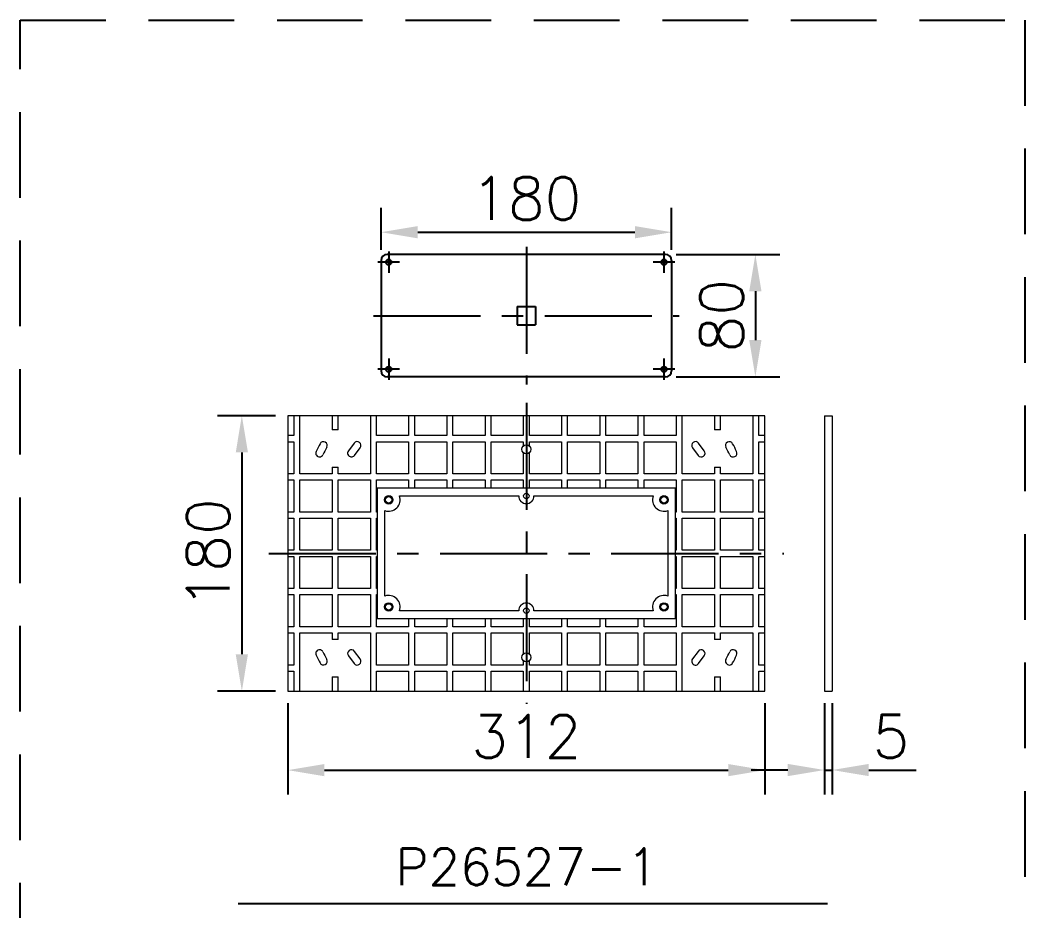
# Model space of a CAD drawing. Extents: x 2571 to 3165, y -5564 to -5144.
# Drawn here: x 2710.6 to 2792.7, y -5301 to -5228.2 of the extents above; entities that cross this region are included whole.
import ezdxf

# ---------------------------------------------------------------- set-up
doc = ezdxf.new("R2010")
doc.units = 0
doc.header["$LTSCALE"] = 7
doc.header["$MEASUREMENT"] = 0
doc.linetypes.add('CENTER', pattern=[2, 1.25, -0.25, 0.25, -0.25])
doc.linetypes.add('HIDDEN', pattern=[0.375, 0.25, -0.125])
doc.layers.get('0').update_dxf_attribs({"color": 2, "linetype": 'CONTINUOUS'})
for name, color, linetype in [('02___PRT_ALL_AXES', 7, 'CONTINUOUS'), ('1', 1, 'CENTER'), ('7', 7, 'CONTINUOUS'), ('CL', 1, 'CENTER'), ('D', 2, 'CONTINUOUS'), ('DIM', 2, 'CONTINUOUS'), ('DWG', 7, 'CONTINUOUS'), ('HD', 3, 'HIDDEN')]:
    doc.layers.add(name, color=color, linetype=linetype)
doc.styles.add('GHS', font='ROMANS.shx', dxfattribs={"bigfont": 'GHS.shx'})

msp = doc.modelspace()

# ---------------------------------------------------------------- linework, layer by layer
at = {"color": 1, "linetype": 'CENTER'}
msp.add_line((2751.986, -5246.774), (2751.986, -5258.024), dxfattribs=at)
at = {"color": 7, "linetype": 'Continuous', "lineweight": 0}
for p, q in [((2771.486, -5260.57), (2732.486, -5260.57)), ((2732.486, -5260.57), (2732.486, -5283.07)), ((2732.986, -5260.57), (2732.986, -5262.195)), ((2733.486, -5265.32), (2733.486, -5260.57)), ((2736.111, -5260.57), (2736.111, -5261.729)), ((2736.611, -5261.729), (2736.611, -5260.57)), ((2739.236, -5260.57), (2739.236, -5265.32)), ((2739.736, -5262.195), (2739.736, -5260.57)), ((2742.361, -5260.57), (2742.361, -5262.195)), ((2742.861, -5262.195), (2742.861, -5260.57)), ((2745.486, -5260.57), (2745.486, -5262.195)), ((2745.986, -5262.195), (2745.986, -5260.57)), ((2748.611, -5260.57), (2748.611, -5262.195)), ((2749.111, -5262.195), (2749.111, -5260.57)), ((2751.736, -5260.57), (2751.736, -5262.195)), ((2752.236, -5262.195), (2752.236, -5260.57)), ((2754.861, -5260.57), (2754.861, -5262.195)), ((2755.361, -5262.195), (2755.361, -5260.57)), ((2757.986, -5260.57), (2757.986, -5262.195)), ((2758.486, -5262.195), (2758.486, -5260.57)), ((2761.111, -5260.57), (2761.111, -5262.195)), ((2761.611, -5262.195), (2761.611, -5260.57)), ((2764.236, -5260.57), (2764.236, -5262.195)), ((2764.736, -5265.32), (2764.736, -5260.57)), ((2767.361, -5260.57), (2767.361, -5261.729)), ((2767.861, -5261.729), (2767.861, -5260.57)), ((2770.486, -5260.57), (2770.486, -5265.32)), ((2770.986, -5262.195), (2770.986, -5260.57)), ((2771.486, -5283.07), (2771.486, -5260.57)), ((2776.352, -5260.57), (2776.352, -5283.07)), ((2776.352, -5260.57), (2776.977, -5260.57)), ((2776.977, -5260.57), (2776.977, -5283.07)), ((2736.611, -5261.729), (2736.111, -5261.729)), ((2767.861, -5261.729), (2767.361, -5261.729)), ((2732.986, -5262.195), (2732.486, -5262.195)), ((2732.486, -5262.695), (2732.986, -5262.695)), ((2732.986, -5262.695), (2732.986, -5265.32)), ((2742.361, -5262.195), (2739.736, -5262.195)), ((2739.736, -5265.32), (2739.736, -5262.695)), ((2739.736, -5262.695), (2742.361, -5262.695)), ((2742.361, -5262.695), (2742.361, -5265.32)), ((2745.486, -5262.195), (2742.861, -5262.195)), ((2742.861, -5265.32), (2742.861, -5262.695)), ((2742.861, -5262.695), (2745.486, -5262.695)), ((2745.486, -5262.695), (2745.486, -5265.32)), ((2748.611, -5262.195), (2745.986, -5262.195)), ((2745.986, -5262.695), (2748.611, -5262.695)), ((2745.986, -5265.32), (2745.986, -5262.695)), ((2748.611, -5262.695), (2748.611, -5265.32)), ((2751.736, -5262.195), (2749.111, -5262.195)), ((2749.111, -5265.32), (2749.111, -5262.695)), ((2749.111, -5262.695), (2751.736, -5262.695)), ((2754.861, -5262.195), (2752.236, -5262.195)), ((2752.236, -5262.695), (2754.861, -5262.695)), ((2754.861, -5262.695), (2754.861, -5265.32)), ((2757.986, -5262.195), (2755.361, -5262.195)), ((2755.361, -5265.32), (2755.361, -5262.695)), ((2755.361, -5262.695), (2757.986, -5262.695)), ((2757.986, -5262.695), (2757.986, -5265.32)), ((2761.111, -5262.195), (2758.486, -5262.195)), ((2758.486, -5265.32), (2758.486, -5262.695)), ((2758.486, -5262.695), (2761.111, -5262.695)), ((2761.111, -5262.695), (2761.111, -5265.32)), ((2764.236, -5262.195), (2761.611, -5262.195)), ((2761.611, -5265.32), (2761.611, -5262.695)), ((2761.611, -5262.695), (2764.236, -5262.695)), ((2764.236, -5262.695), (2764.236, -5265.32)), ((2771.486, -5262.195), (2770.986, -5262.195)), ((2770.986, -5265.32), (2770.986, -5262.695)), ((2770.986, -5262.695), (2771.486, -5262.695)), ((2737.907, -5262.814), (2737.44, -5263.439)), ((2737.941, -5263.813), (2738.407, -5263.188)), ((2765.565, -5263.188), (2766.031, -5263.813)), ((2766.532, -5263.439), (2766.066, -5262.814)), ((2736.111, -5264.77), (2736.111, -5265.32)), ((2736.111, -5264.77), (2736.611, -5264.77)), ((2736.611, -5265.32), (2736.611, -5264.77)), ((2767.361, -5264.77), (2767.861, -5264.77)), ((2767.361, -5264.77), (2767.361, -5265.32)), ((2767.861, -5265.32), (2767.861, -5264.77)), ((2732.986, -5265.32), (2732.486, -5265.32)), ((2732.486, -5265.82), (2732.986, -5265.82)), ((2732.986, -5265.82), (2732.986, -5268.445)), ((2736.111, -5265.32), (2733.486, -5265.32)), ((2733.486, -5265.82), (2736.111, -5265.82)), ((2733.486, -5268.445), (2733.486, -5265.82)), ((2736.111, -5265.82), (2736.111, -5268.445)), ((2739.236, -5265.32), (2736.611, -5265.32)), ((2736.611, -5268.445), (2736.611, -5265.82)), ((2736.611, -5265.82), (2739.236, -5265.82)), ((2739.236, -5265.82), (2739.236, -5268.445)), ((2742.361, -5265.32), (2739.736, -5265.32)), ((2739.736, -5265.82), (2742.361, -5265.82)), ((2739.736, -5268.445), (2739.736, -5265.82)), ((2742.361, -5265.82), (2742.361, -5266.507)), ((2745.486, -5265.32), (2742.861, -5265.32)), ((2742.861, -5265.82), (2745.486, -5265.82)), ((2742.861, -5266.507), (2742.861, -5265.82)), ((2745.486, -5265.82), (2745.486, -5266.507)), ((2748.611, -5265.32), (2745.986, -5265.32)), ((2745.986, -5265.82), (2748.611, -5265.82)), ((2745.986, -5266.507), (2745.986, -5265.82)), ((2748.611, -5265.82), (2748.611, -5266.507)), ((2751.736, -5265.32), (2749.111, -5265.32)), ((2749.111, -5265.82), (2751.736, -5265.82)), ((2749.111, -5266.507), (2749.111, -5265.82)), ((2751.736, -5265.82), (2751.736, -5266.507)), ((2754.861, -5265.32), (2752.236, -5265.32)), ((2752.236, -5265.82), (2754.861, -5265.82)), ((2752.236, -5266.507), (2752.236, -5265.82)), ((2754.861, -5265.82), (2754.861, -5266.507)), ((2757.986, -5265.32), (2755.361, -5265.32)), ((2755.361, -5265.82), (2757.986, -5265.82)), ((2755.361, -5266.507), (2755.361, -5265.82)), ((2757.986, -5265.82), (2757.986, -5266.507)), ((2761.111, -5265.32), (2758.486, -5265.32)), ((2758.486, -5265.82), (2761.111, -5265.82)), ((2758.486, -5266.507), (2758.486, -5265.82)), ((2761.111, -5265.82), (2761.111, -5266.507)), ((2764.236, -5265.32), (2761.611, -5265.32)), ((2761.611, -5265.82), (2764.236, -5265.82)), ((2761.611, -5266.507), (2761.611, -5265.82)), ((2764.236, -5265.82), (2764.236, -5268.445)), ((2767.361, -5265.32), (2764.736, -5265.32)), ((2764.736, -5265.82), (2767.361, -5265.82)), ((2764.736, -5268.445), (2764.736, -5265.82)), ((2767.361, -5265.82), (2767.361, -5268.445)), ((2770.486, -5265.32), (2767.861, -5265.32)), ((2767.861, -5265.82), (2770.486, -5265.82)), ((2767.861, -5268.445), (2767.861, -5265.82)), ((2770.486, -5265.82), (2770.486, -5268.445)), ((2771.486, -5265.32), (2770.986, -5265.32)), ((2770.986, -5265.82), (2771.486, -5265.82)), ((2770.986, -5268.445), (2770.986, -5265.82)), ((2764.174, -5266.507), (2739.799, -5266.507)), ((2739.799, -5266.507), (2739.799, -5277.132)), ((2764.174, -5277.132), (2764.174, -5266.507)), ((2732.986, -5268.445), (2732.486, -5268.445)), ((2736.111, -5268.445), (2733.486, -5268.445)), ((2739.236, -5268.445), (2736.611, -5268.445)), ((2739.799, -5268.445), (2739.736, -5268.445)), ((2764.236, -5268.445), (2764.174, -5268.445)), ((2767.361, -5268.445), (2764.736, -5268.445)), ((2770.486, -5268.445), (2767.861, -5268.445)), ((2771.486, -5268.445), (2770.986, -5268.445)), ((2732.486, -5268.945), (2732.986, -5268.945)), ((2732.986, -5268.945), (2732.986, -5271.57)), ((2733.486, -5268.945), (2736.111, -5268.945)), ((2733.486, -5271.57), (2733.486, -5268.945)), ((2736.111, -5268.945), (2736.111, -5271.57)), ((2736.611, -5271.57), (2736.611, -5268.945)), ((2736.611, -5268.945), (2739.236, -5268.945)), ((2739.236, -5268.945), (2739.236, -5271.57)), ((2739.736, -5268.945), (2739.799, -5268.945)), ((2739.736, -5271.57), (2739.736, -5268.945)), ((2764.174, -5268.945), (2764.236, -5268.945)), ((2764.236, -5268.945), (2764.236, -5271.57)), ((2764.736, -5268.945), (2767.361, -5268.945)), ((2764.736, -5271.57), (2764.736, -5268.945)), ((2767.361, -5268.945), (2767.361, -5271.57)), ((2767.861, -5268.945), (2770.486, -5268.945)), ((2767.861, -5271.57), (2767.861, -5268.945)), ((2770.486, -5268.945), (2770.486, -5271.57)), ((2770.986, -5268.945), (2771.486, -5268.945)), ((2770.986, -5271.57), (2770.986, -5268.945)), ((2732.986, -5271.57), (2732.486, -5271.57)), ((2736.111, -5271.57), (2733.486, -5271.57)), ((2739.236, -5271.57), (2736.611, -5271.57)), ((2739.799, -5271.57), (2739.736, -5271.57)), ((2764.236, -5271.57), (2764.174, -5271.57)), ((2767.361, -5271.57), (2764.736, -5271.57)), ((2770.486, -5271.57), (2767.861, -5271.57)), ((2771.486, -5271.57), (2770.986, -5271.57)), ((2732.486, -5272.07), (2732.986, -5272.07)), ((2732.986, -5272.07), (2732.986, -5274.695)), ((2733.486, -5272.07), (2736.111, -5272.07)), ((2733.486, -5274.695), (2733.486, -5272.07)), ((2736.111, -5272.07), (2736.111, -5274.695)), ((2736.611, -5272.07), (2739.236, -5272.07)), ((2736.611, -5274.695), (2736.611, -5272.07)), ((2739.236, -5272.07), (2739.236, -5274.695)), ((2739.736, -5272.07), (2739.799, -5272.07)), ((2739.736, -5274.695), (2739.736, -5272.07)), ((2764.174, -5272.07), (2764.236, -5272.07)), ((2764.236, -5272.07), (2764.236, -5274.695)), ((2764.736, -5272.07), (2767.361, -5272.07)), ((2764.736, -5274.695), (2764.736, -5272.07)), ((2767.361, -5272.07), (2767.361, -5274.695)), ((2767.861, -5272.07), (2770.486, -5272.07)), ((2767.861, -5274.695), (2767.861, -5272.07)), ((2770.486, -5272.07), (2770.486, -5274.695)), ((2770.986, -5272.07), (2771.486, -5272.07)), ((2770.986, -5274.695), (2770.986, -5272.07)), ((2732.986, -5274.695), (2732.486, -5274.695)), ((2736.111, -5274.695), (2733.486, -5274.695)), ((2739.236, -5274.695), (2736.611, -5274.695)), ((2739.799, -5274.695), (2739.736, -5274.695)), ((2764.236, -5274.695), (2764.174, -5274.695)), ((2767.361, -5274.695), (2764.736, -5274.695)), ((2770.486, -5274.695), (2767.861, -5274.695)), ((2771.486, -5274.695), (2770.986, -5274.695)), ((2732.486, -5275.195), (2732.986, -5275.195)), ((2732.986, -5275.195), (2732.986, -5277.82)), ((2733.486, -5275.195), (2736.111, -5275.195)), ((2733.486, -5277.82), (2733.486, -5275.195)), ((2736.111, -5275.195), (2736.111, -5277.82)), ((2736.611, -5277.82), (2736.611, -5275.195)), ((2736.611, -5275.195), (2739.236, -5275.195)), ((2739.236, -5275.195), (2739.236, -5277.82)), ((2739.736, -5275.195), (2739.799, -5275.195)), ((2739.736, -5277.82), (2739.736, -5275.195)), ((2764.174, -5275.195), (2764.236, -5275.195)), ((2764.236, -5275.195), (2764.236, -5277.82)), ((2764.736, -5275.195), (2767.361, -5275.195)), ((2764.736, -5277.82), (2764.736, -5275.195)), ((2767.361, -5275.195), (2767.361, -5277.82)), ((2767.861, -5275.195), (2770.486, -5275.195)), ((2767.861, -5277.82), (2767.861, -5275.195)), ((2770.486, -5275.195), (2770.486, -5277.82)), ((2770.986, -5275.195), (2771.486, -5275.195)), ((2770.986, -5277.82), (2770.986, -5275.195)), ((2739.799, -5277.132), (2764.174, -5277.132)), ((2742.361, -5277.132), (2742.361, -5277.82)), ((2742.861, -5277.82), (2742.861, -5277.132)), ((2745.486, -5277.132), (2745.486, -5277.82)), ((2745.986, -5277.82), (2745.986, -5277.132)), ((2748.611, -5277.132), (2748.611, -5277.82)), ((2749.111, -5277.82), (2749.111, -5277.132)), ((2751.736, -5277.132), (2751.736, -5277.82)), ((2752.236, -5277.82), (2752.236, -5277.132)), ((2754.861, -5277.132), (2754.861, -5277.82)), ((2755.361, -5277.82), (2755.361, -5277.132)), ((2757.986, -5277.132), (2757.986, -5277.82)), ((2758.486, -5277.82), (2758.486, -5277.132)), ((2761.111, -5277.132), (2761.111, -5277.82)), ((2761.611, -5277.82), (2761.611, -5277.132)), ((2732.986, -5277.82), (2732.486, -5277.82)), ((2732.486, -5278.32), (2732.986, -5278.32)), ((2732.986, -5278.32), (2732.986, -5280.945)), ((2736.111, -5277.82), (2733.486, -5277.82)), ((2733.486, -5278.32), (2736.111, -5278.32)), ((2733.486, -5283.07), (2733.486, -5278.32)), ((2736.111, -5278.32), (2736.111, -5278.87)), ((2739.236, -5277.82), (2736.611, -5277.82)), ((2736.611, -5278.87), (2736.611, -5278.32)), ((2736.611, -5278.32), (2739.236, -5278.32)), ((2739.236, -5278.32), (2739.236, -5283.07)), ((2742.361, -5277.82), (2739.736, -5277.82)), ((2739.736, -5280.945), (2739.736, -5278.32)), ((2739.736, -5278.32), (2742.361, -5278.32)), ((2742.361, -5278.32), (2742.361, -5280.945)), ((2745.486, -5277.82), (2742.861, -5277.82)), ((2742.861, -5280.945), (2742.861, -5278.32)), ((2742.861, -5278.32), (2745.486, -5278.32)), ((2745.486, -5278.32), (2745.486, -5280.945)), ((2748.611, -5277.82), (2745.986, -5277.82)), ((2745.986, -5278.32), (2748.611, -5278.32)), ((2745.986, -5280.945), (2745.986, -5278.32)), ((2748.611, -5278.32), (2748.611, -5280.945)), ((2751.736, -5277.82), (2749.111, -5277.82)), ((2749.111, -5280.945), (2749.111, -5278.32)), ((2749.111, -5278.32), (2751.736, -5278.32)), ((2754.861, -5277.82), (2752.236, -5277.82)), ((2752.236, -5278.32), (2754.861, -5278.32)), ((2754.861, -5278.32), (2754.861, -5280.945)), ((2757.986, -5277.82), (2755.361, -5277.82)), ((2755.361, -5280.945), (2755.361, -5278.32)), ((2755.361, -5278.32), (2757.986, -5278.32)), ((2757.986, -5278.32), (2757.986, -5280.945)), ((2761.111, -5277.82), (2758.486, -5277.82)), ((2758.486, -5278.32), (2761.111, -5278.32)), ((2758.486, -5280.945), (2758.486, -5278.32)), ((2761.111, -5278.32), (2761.111, -5280.945)), ((2764.236, -5277.82), (2761.611, -5277.82)), ((2761.611, -5280.945), (2761.611, -5278.32)), ((2761.611, -5278.32), (2764.236, -5278.32)), ((2764.236, -5278.32), (2764.236, -5280.945)), ((2767.361, -5277.82), (2764.736, -5277.82)), ((2764.736, -5278.32), (2767.361, -5278.32)), ((2764.736, -5283.07), (2764.736, -5278.32)), ((2767.361, -5278.32), (2767.361, -5278.87)), ((2770.486, -5277.82), (2767.861, -5277.82)), ((2767.861, -5278.32), (2770.486, -5278.32)), ((2767.861, -5278.87), (2767.861, -5278.32)), ((2770.486, -5278.32), (2770.486, -5283.07)), ((2771.486, -5277.82), (2770.986, -5277.82)), ((2770.986, -5280.945), (2770.986, -5278.32)), ((2770.986, -5278.32), (2771.486, -5278.32)), ((2736.611, -5278.87), (2736.111, -5278.87)), ((2767.861, -5278.87), (2767.361, -5278.87)), ((2738.407, -5280.452), (2737.941, -5279.827)), ((2766.031, -5279.827), (2765.565, -5280.452)), ((2737.44, -5280.2), (2737.907, -5280.825)), ((2766.066, -5280.825), (2766.532, -5280.2)), ((2732.986, -5280.945), (2732.486, -5280.945)), ((2732.486, -5281.445), (2732.986, -5281.445)), ((2732.986, -5281.445), (2732.986, -5283.07)), ((2742.361, -5280.945), (2739.736, -5280.945)), ((2739.736, -5283.07), (2739.736, -5281.445)), ((2739.736, -5281.445), (2742.361, -5281.445)), ((2742.361, -5281.445), (2742.361, -5283.07)), ((2745.486, -5280.945), (2742.861, -5280.945)), ((2742.861, -5283.07), (2742.861, -5281.445)), ((2742.861, -5281.445), (2745.486, -5281.445)), ((2745.486, -5281.445), (2745.486, -5283.07)), ((2748.611, -5280.945), (2745.986, -5280.945)), ((2745.986, -5281.445), (2748.611, -5281.445)), ((2745.986, -5283.07), (2745.986, -5281.445)), ((2748.611, -5281.445), (2748.611, -5283.07)), ((2751.736, -5280.945), (2749.111, -5280.945)), ((2749.111, -5283.07), (2749.111, -5281.445)), ((2749.111, -5281.445), (2751.736, -5281.445)), ((2751.736, -5281.445), (2751.736, -5283.07)), ((2754.861, -5280.945), (2752.236, -5280.945)), ((2752.236, -5283.07), (2752.236, -5281.445)), ((2752.236, -5281.445), (2754.861, -5281.445)), ((2754.861, -5281.445), (2754.861, -5283.07)), ((2757.986, -5280.945), (2755.361, -5280.945)), ((2755.361, -5283.07), (2755.361, -5281.445)), ((2755.361, -5281.445), (2757.986, -5281.445)), ((2757.986, -5281.445), (2757.986, -5283.07)), ((2761.111, -5280.945), (2758.486, -5280.945)), ((2758.486, -5281.445), (2761.111, -5281.445)), ((2758.486, -5283.07), (2758.486, -5281.445)), ((2761.111, -5281.445), (2761.111, -5283.07)), ((2764.236, -5280.945), (2761.611, -5280.945)), ((2761.611, -5283.07), (2761.611, -5281.445)), ((2761.611, -5281.445), (2764.236, -5281.445)), ((2764.236, -5281.445), (2764.236, -5283.07)), ((2771.486, -5280.945), (2770.986, -5280.945)), ((2770.986, -5281.445), (2771.486, -5281.445)), ((2770.986, -5283.07), (2770.986, -5281.445)), ((2736.111, -5281.911), (2736.611, -5281.911)), ((2736.111, -5281.911), (2736.111, -5283.07)), ((2736.611, -5283.07), (2736.611, -5281.911)), ((2767.361, -5281.911), (2767.861, -5281.911)), ((2767.361, -5281.911), (2767.361, -5283.07)), ((2767.861, -5283.07), (2767.861, -5281.911)), ((2732.486, -5283.07), (2771.486, -5283.07)), ((2776.352, -5283.07), (2776.977, -5283.07))]:
    msp.add_line(p, q, dxfattribs=at)
for centre, radius in [((2740.736, -5267.445), 0.344), ((2740.736, -5267.445), 0.312), ((2740.736, -5267.445), 0.262), ((2751.986, -5267.132), 0.219), ((2763.236, -5267.445), 0.344), ((2763.236, -5267.445), 0.312), ((2763.236, -5267.445), 0.262), ((2740.736, -5276.195), 0.344), ((2740.736, -5276.195), 0.312), ((2763.236, -5276.195), 0.344), ((2763.236, -5276.195), 0.312), ((2740.736, -5276.195), 0.262), ((2751.986, -5276.507), 0.219), ((2763.236, -5276.195), 0.262)]:
    msp.add_circle(centre, radius, dxfattribs=at)
for centre, radius, start, end in [((2735.399, -5263.007), 0.312, 332.01978, 152.01978), ((2738.157, -5263.001), 0.312, 323.27706, 143.27706), ((2765.816, -5263.001), 0.312, 36.72294, 216.72294), ((2768.574, -5263.007), 0.312, 27.98022, 207.98022), ((2735.081, -5263.632), 0.312, 154.15791, 334.15791), ((2751.986, -5271.82), 19.096, 152.01978, 154.15791), ((2751.986, -5271.82), 18.471, 152.01978, 154.15791), ((2737.691, -5263.626), 0.312, 143.27706, 323.27706), ((2766.282, -5263.626), 0.312, 216.72294, 36.72294), ((2751.986, -5271.82), 18.471, 25.84209, 27.98022), ((2768.891, -5263.632), 0.312, 205.84209, 25.84209), ((2751.986, -5271.82), 19.096, 25.84209, 27.98022), ((2735.081, -5280.007), 0.312, 25.84209, 205.84209), ((2751.986, -5271.82), 18.471, 205.84209, 207.98022), ((2737.691, -5280.014), 0.312, 36.72294, 216.72294), ((2766.282, -5280.014), 0.312, 323.27706, 143.27706), ((2751.986, -5271.82), 18.471, 332.01978, 334.15791), ((2768.891, -5280.007), 0.312, 334.15791, 154.15791), ((2751.986, -5271.82), 19.096, 205.84209, 207.98022), ((2735.399, -5280.632), 0.312, 207.98022, 27.98022), ((2738.157, -5280.638), 0.312, 216.72294, 36.72294), ((2765.816, -5280.638), 0.312, 143.27706, 323.27706), ((2768.574, -5280.632), 0.312, 152.01978, 332.01978), ((2751.986, -5271.82), 19.096, 332.01978, 334.15791)]:
    msp.add_arc(centre, radius, start, end, dxfattribs=at)
at = {"layer": '02___PRT_ALL_AXES', "color": 7, "linetype": 'Continuous', "lineweight": 0}
for p, q in [((2751.736, -5262.695), (2751.736, -5263.04)), ((2752.236, -5263.04), (2752.236, -5262.695)), ((2751.736, -5263.599), (2751.736, -5265.32)), ((2752.236, -5265.32), (2752.236, -5263.599)), ((2741.62, -5267.132), (2751.361, -5267.132)), ((2752.611, -5267.132), (2762.352, -5267.132)), ((2740.424, -5275.311), (2740.424, -5268.329)), ((2763.549, -5268.329), (2763.549, -5275.311)), ((2751.361, -5276.507), (2741.62, -5276.507)), ((2762.352, -5276.507), (2752.611, -5276.507)), ((2751.736, -5278.32), (2751.736, -5280.04)), ((2752.236, -5280.04), (2752.236, -5278.32)), ((2751.736, -5280.599), (2751.736, -5280.945)), ((2752.236, -5280.945), (2752.236, -5280.599))]:
    msp.add_line(p, q, dxfattribs=at)
for centre in [(2751.986, -5263.32), (2751.986, -5280.32)]:
    msp.add_circle(centre, 0.375, dxfattribs=at)
for centre, radius, start, end in [((2740.736, -5267.445), 0.937, 250.52878, 19.47122), ((2751.986, -5267.132), 0.625, 180, 0), ((2763.236, -5267.445), 0.937, 160.52878, 289.47122), ((2740.736, -5276.195), 0.937, 340.52878, 109.47122), ((2751.986, -5276.507), 0.625, 0, 180), ((2763.236, -5276.195), 0.937, 70.52878, 199.47122)]:
    msp.add_arc(centre, radius, start, end, dxfattribs=at)
at = {"layer": '1'}
for p, q in [((2740.736, -5247.149), (2740.736, -5248.899)), ((2763.236, -5247.149), (2763.236, -5248.899)), ((2741.611, -5248.024), (2739.861, -5248.024)), ((2764.111, -5248.024), (2762.361, -5248.024)), ((2740.736, -5255.899), (2740.736, -5257.649)), ((2763.236, -5255.899), (2763.236, -5257.649)), ((2741.611, -5256.774), (2739.861, -5256.774)), ((2764.111, -5256.774), (2762.361, -5256.774))]:
    msp.add_line(p, q, dxfattribs=at)
at = {"layer": '7', "color": 1, "linetype": 'CENTER'}
msp.add_line((2739.486, -5252.399), (2764.486, -5252.399), dxfattribs=at)
at = {"layer": 'CL'}
for p, q in [((2751.986, -5259.524), (2751.986, -5284.115)), ((2730.931, -5271.82), (2773.041, -5271.82))]:
    msp.add_line(p, q, dxfattribs=at)
at = {"layer": 'D'}
msp.add_line((2728.444, -5300.425), (2776.608, -5300.425), dxfattribs=at)
at = {"layer": 'DIM', "ltscale": 0.6}
for p, q in [((2740.111, -5247.024), (2740.111, -5243.578)), ((2763.861, -5247.024), (2763.861, -5243.578)), ((2743.111, -5245.578), (2760.861, -5245.578)), ((2764.236, -5247.399), (2772.704, -5247.399)), ((2770.704, -5250.399), (2770.704, -5254.399)), ((2764.236, -5257.399), (2772.704, -5257.399)), ((2731.486, -5260.57), (2726.734, -5260.57)), ((2728.734, -5263.57), (2728.734, -5280.07)), ((2731.486, -5283.07), (2726.734, -5283.07)), ((2732.486, -5284.07), (2732.486, -5291.535)), ((2771.486, -5284.07), (2771.486, -5291.535)), ((2776.352, -5284.07), (2776.352, -5291.527)), ((2776.977, -5284.07), (2776.977, -5291.527)), ((2735.486, -5289.535), (2768.486, -5289.535)), ((2773.352, -5289.527), (2770.352, -5289.527)), ((2776.352, -5289.527), (2776.977, -5289.527)), ((2779.977, -5289.527), (2783.86, -5289.527))]:
    msp.add_line(p, q, dxfattribs=at)
for points in [[(2743.111, -5245.078), (2743.111, -5246.078), (2740.111, -5245.578)], [(2760.861, -5245.078), (2760.861, -5246.078), (2763.861, -5245.578)], [(2770.204, -5250.399), (2771.204, -5250.399), (2770.704, -5247.399)], [(2770.204, -5254.399), (2771.204, -5254.399), (2770.704, -5257.399)], [(2728.234, -5263.57), (2729.234, -5263.57), (2728.734, -5260.57)], [(2728.234, -5280.07), (2729.234, -5280.07), (2728.734, -5283.07)], [(2735.486, -5289.035), (2735.486, -5290.035), (2732.486, -5289.535)], [(2768.486, -5289.035), (2768.486, -5290.035), (2771.486, -5289.535)], [(2773.352, -5289.027), (2773.352, -5290.027), (2776.352, -5289.527)], [(2779.977, -5289.027), (2779.977, -5290.027), (2776.977, -5289.527)]]:
    msp.add_solid(points, dxfattribs=at)
at = {"layer": 'DWG'}
for p, q in [((2740.111, -5247.899), (2740.111, -5256.899)), ((2763.361, -5247.399), (2740.611, -5247.399)), ((2763.861, -5247.899), (2763.861, -5256.899)), ((2751.236, -5251.649), (2751.236, -5253.149)), ((2751.236, -5251.649), (2752.736, -5251.649)), ((2752.736, -5251.649), (2752.736, -5253.149)), ((2751.236, -5253.149), (2752.736, -5253.149)), ((2763.361, -5257.399), (2740.611, -5257.399))]:
    msp.add_line(p, q, dxfattribs=at)
for centre in [(2740.736, -5248.024), (2763.236, -5248.024), (2740.736, -5256.774), (2763.236, -5256.774)]:
    msp.add_circle(centre, 0.225, dxfattribs=at)
for centre, start, end in [((2740.611, -5247.899), 90, 180), ((2763.361, -5247.899), 0, 90), ((2740.611, -5256.899), 180, 270), ((2763.361, -5256.899), 270, 0)]:
    msp.add_arc(centre, 0.5, start, end, dxfattribs=at)
at = {"layer": 'HD', "ltscale": 4}
msp.add_lwpolyline([(2710.608, -5228.245), (2792.736, -5228.245), (2792.736, -5316.256), (2710.608, -5316.256)], close=True, dxfattribs=at)

# ---------------------------------------------------------------- texts
at = {"layer": 'DIM', "ltscale": 0.6, "char_height": 3.5, "attachment_point": 5, "style": 'GHS'}
for s, insert in [('\\A1;180', (2751.986, -5242.828)), ('\\A1;312', (2751.986, -5286.785)), ('\\A1;5', (2781.792, -5286.777))]:
    msp.add_mtext(s, dxfattribs=dict(at, insert=insert))
at = {"layer": 'DIM', "ltscale": 0.6, "char_height": 3.5, "attachment_point": 5, "rotation": 90, "style": 'GHS'}
for s, insert in [('\\A1;80', (2767.954, -5252.399)), ('\\A1;180', (2725.984, -5271.82))]:
    msp.add_mtext(s, dxfattribs=dict(at, insert=insert))
at = {"layer": 'DWG', "style": 'GHS'}
msp.add_text('P26527-1', height=3, dxfattribs=at).set_placement((2741.294, -5298.936))

doc.saveas('drawing.dxf')
